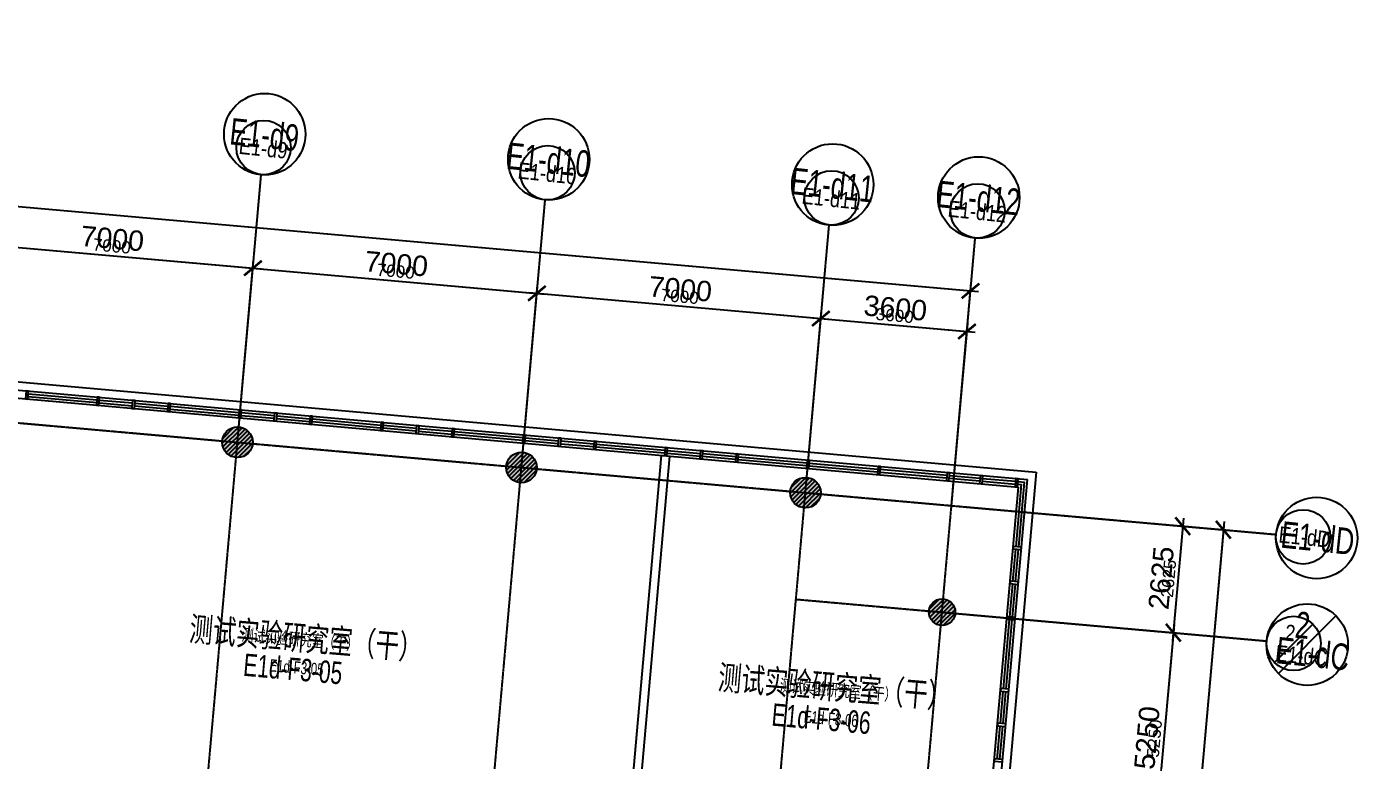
# Model space of a CAD drawing. Header units: millimetres. Extents: x -174040 to 151923, y -227569 to 142020.
# Drawn here: x -17012 to 15662, y 17238 to 35244 of the extents above; entities that cross this region are included whole.
import ezdxf
from ezdxf.enums import TextEntityAlignment as Align

# ---------------------------------------------------------------- set-up
doc = ezdxf.new("R2010")
doc.units = ezdxf.units.MM
doc.header["$LTSCALE"] = 5
doc.linetypes.add('E-RG-1F$0$$0$DOTE', pattern=[2.42, 2, -0.2, 0.02, -0.2])
doc.linetypes.add('XRE2$0$HIDDEN', pattern=[0.375, 0.25, -0.125])
for name, color, linetype in [('00外装饰面', 21, 'Continuous'), ('A—墙体', 7, 'Continuous'), ('A—文字索引', 40, 'Continuous'), ('A—轴线、尺寸', 1, 'Continuous'), ('A—门窗', 135, 'Continuous'), ('E-COLS-F3$0$0S-COLS-HATCH', 8, 'Continuous'), ('E-COLS-F3$0$0S-COLS-HATCH-I', 8, 'Continuous'), ('E-COLS-F3$0$0S-COLS-LINE', 4, 'Continuous'), ('I—平面—文字', 40, 'Continuous'), ('I—平面—文字（放大1：100）', 40, 'XRE2$0$HIDDEN'), ('轴线100', 1, 'Continuous')]:
    doc.layers.add(name, color=color, linetype=linetype)
doc.styles.add('ARIAL', font='arial.ttf')
doc.styles.add('XD2008', font='SIMYOU.TTF', dxfattribs={"width": 0.7})
doc.dimstyles.new('200', dxfattribs={"dimscale": 200, "dimtxt": 2.5, "dimasz": 2, "dimexe": 1, "dimexo": 1, "dimgap": 0.8, "dimtad": 1, "dimdec": 0, "dimdsep": 46, "dimtxsty": 'ARIAL', "dimblk1": 'ARCHTICK', "dimblk2": 'ARCHTICK', "dimsah": 1, "dimcen": -0.9, "dimdle": 1, "dimclrd": 256, "dimclre": 256, "dimclrt": 40, "dimaunit": 1, "dimadec": 0, "dimazin": 0, "dimtfac": 0.35, "dimtdec": 0, "dimtix": 1, "dimtmove": 2, "dimatfit": 3, "dimldrblk": 'ARCHTICK', "dimfxl": 0, "dimtvp": 0.8, "dimtolj": 1, "dimtzin": 0, "dimarcsym": 0})
doc.dimstyles.new('副本 100', dxfattribs={"dimscale": 100, "dimtxt": 2.5, "dimasz": 2, "dimexe": 1, "dimexo": 1, "dimgap": 0.8, "dimtad": 1, "dimdec": 0, "dimdsep": 46, "dimtxsty": 'ARIAL', "dimblk1": 'ARCHTICK', "dimblk2": 'ARCHTICK', "dimsah": 1, "dimcen": -0.9, "dimdle": 1, "dimclrd": 256, "dimclre": 256, "dimclrt": 40, "dimaunit": 1, "dimadec": 0, "dimazin": 0, "dimtfac": 0.35, "dimtdec": 0, "dimtix": 1, "dimtmove": 2, "dimatfit": 3, "dimldrblk": 'ARCHTICK', "dimfxl": 0, "dimtvp": 0.8, "dimtolj": 1, "dimtzin": 0, "dimarcsym": 0})
pattern_1 = [(45, (0, 0), (-53.0330086, 53.0330086), [])]

# ---------------------------------------------------------------- blocks, each defined once
blk = doc.blocks.new('_ArchTick')
at = {"color": 0, "linetype": 'ByBlock', "const_width": 0.15}
blk.add_lwpolyline([(-0.5, -0.5), (0.5, 0.5)], dxfattribs=at)
blk = doc.blocks.new('*D236')
at = {"layer": 'A—轴线、尺寸', "linetype": 'ByBlock', "lineweight": -2}
for p, q in [((6095, 23453), (12571, 22879)), ((12389, 23096), (10243, -1109)), ((3985, -353), (10460, -927))]:
    blk.add_line(p, q, dxfattribs=at)
at = {"layer": 'Defpoints', "color": 0, "linetype": 'ByBlock'}
for p in [(5896, 23471), (3785, -336), (10260, -910)]:
    blk.add_point(p, dxfattribs=at)
at = {"layer": 'A—轴线、尺寸', "linetype": 'ByBlock', "lineweight": -2, "xscale": 400, "yscale": 400, "zscale": 400}
for p, rotation in [((12372, 22897), 84.9322289152062), ((10260, -910), 264.9322289152062)]:
    blk.add_blockref('_ArchTick', p, dxfattribs=dict(at, rotation=rotation))
at = {"layer": 'A—轴线、尺寸', "color": 40, "linetype": 'ByBlock', "insert": (10902, 11030), "char_height": 500, "attachment_point": 5, "rotation": 84.9322, "style": 'ARIAL'}
blk.add_mtext('\\A1;23900', dxfattribs=at)
blk = doc.blocks.new('*D260')
at = {"layer": 'A—轴线、尺寸', "linetype": 'ByBlock', "lineweight": -2}
for p, q in [((-18764, 26151), (-18410, 30135)), ((-18627, 29953), (-11256, 29300)), ((-11791, 25532), (-11438, 29517))]:
    blk.add_line(p, q, dxfattribs=at)
at = {"layer": 'Defpoints', "color": 0, "linetype": 'ByBlock'}
for p in [(-11455, 29317), (-18781, 25951), (-11809, 25333)]:
    blk.add_point(p, dxfattribs=at)
at = {"layer": 'A—轴线、尺寸', "linetype": 'ByBlock', "lineweight": -2, "xscale": 400, "yscale": 400, "zscale": 400}
for p, rotation in [((-18428, 29936), 174.9322288641356), ((-11455, 29317), 354.9322288641357)]:
    blk.add_blockref('_ArchTick', p, dxfattribs=dict(at, rotation=rotation))
at = {"layer": 'A—轴线、尺寸', "color": 40, "linetype": 'ByBlock', "insert": (-14905, 30040), "char_height": 500, "attachment_point": 5, "rotation": 354.9322, "style": 'ARIAL'}
blk.add_mtext('\\A1;7000', dxfattribs=at)
blk = doc.blocks.new('*D261')
at = {"layer": 'A—轴线、尺寸', "linetype": 'ByBlock', "lineweight": -2}
for p, q in [((-65126, 29760), (-64640, 35239)), ((-64857, 35057), (6363, 28741)), ((5696, 23479), (6182, 28958))]:
    blk.add_line(p, q, dxfattribs=at)
at = {"layer": 'Defpoints', "color": 0, "linetype": 'ByBlock'}
for p in [(-65144, 29561), (6164, 28759), (5678, 23280)]:
    blk.add_point(p, dxfattribs=at)
at = {"layer": 'A—轴线、尺寸', "linetype": 'ByBlock', "lineweight": -2, "xscale": 400, "yscale": 400, "zscale": 400}
for p, rotation in [((-64658, 35039), 174.9322288641356), ((6164, 28759), 354.9322288641357)]:
    blk.add_blockref('_ArchTick', p, dxfattribs=dict(at, rotation=rotation))
at = {"layer": 'A—轴线、尺寸', "color": 40, "linetype": 'ByBlock', "insert": (-29210, 32313), "char_height": 500, "attachment_point": 5, "rotation": 354.9322, "style": 'ARIAL'}
blk.add_mtext('\\A1;71100', dxfattribs=at)
blk = doc.blocks.new('*D262')
at = {"layer": 'A—轴线、尺寸', "linetype": 'ByBlock', "lineweight": -2}
for p, q in [((-11791, 25532), (-11438, 29517)), ((-11655, 29335), (-4283, 28681)), ((-4818, 24914), (-4465, 28898))]:
    blk.add_line(p, q, dxfattribs=at)
at = {"layer": 'Defpoints', "color": 0, "linetype": 'ByBlock'}
for p in [(-4483, 28699), (-11809, 25333), (-4836, 24715)]:
    blk.add_point(p, dxfattribs=at)
at = {"layer": 'A—轴线、尺寸', "linetype": 'ByBlock', "lineweight": -2, "xscale": 400, "yscale": 400, "zscale": 400}
for p, rotation in [((-11455, 29317), 174.9322288641356), ((-4483, 28699), 354.9322288641357)]:
    blk.add_blockref('_ArchTick', p, dxfattribs=dict(at, rotation=rotation))
at = {"layer": 'A—轴线、尺寸', "color": 40, "linetype": 'ByBlock', "insert": (-7932, 29422), "char_height": 500, "attachment_point": 5, "rotation": 354.9322, "style": 'ARIAL'}
blk.add_mtext('\\A1;7000', dxfattribs=at)
blk = doc.blocks.new('*D263')
at = {"layer": 'A—轴线、尺寸', "linetype": 'ByBlock', "lineweight": -2}
for p, q in [((2154, 24296), (2508, 28280)), ((2291, 28098), (6275, 27745)), ((5740, 23978), (6094, 27962))]:
    blk.add_line(p, q, dxfattribs=at)
at = {"layer": 'Defpoints', "color": 0, "linetype": 'ByBlock'}
for p in [(6076, 27763), (2137, 24096), (5723, 23778)]:
    blk.add_point(p, dxfattribs=at)
at = {"layer": 'A—轴线、尺寸', "linetype": 'ByBlock', "lineweight": -2, "xscale": 400, "yscale": 400, "zscale": 400}
for p, rotation in [((2490, 28081), 174.9322288641356), ((6076, 27763), 354.9322288641357)]:
    blk.add_blockref('_ArchTick', p, dxfattribs=dict(at, rotation=rotation))
at = {"layer": 'A—轴线、尺寸', "color": 40, "linetype": 'ByBlock', "insert": (4320, 28336), "char_height": 500, "attachment_point": 5, "rotation": 354.9322, "style": 'ARIAL'}
blk.add_mtext('\\A1;3600', dxfattribs=at)
blk = doc.blocks.new('*D276')
at = {"layer": 'A—轴线、尺寸', "linetype": 'ByBlock', "lineweight": -2}
for p, q in [((-4818, 24914), (-4465, 28898)), ((-4682, 28717), (2689, 28063)), ((2154, 24296), (2508, 28280))]:
    blk.add_line(p, q, dxfattribs=at)
at = {"layer": 'Defpoints', "color": 0, "linetype": 'ByBlock'}
for p in [(2490, 28081), (-4836, 24715), (2137, 24096)]:
    blk.add_point(p, dxfattribs=at)
at = {"layer": 'A—轴线、尺寸', "linetype": 'ByBlock', "lineweight": -2, "xscale": 400, "yscale": 400, "zscale": 400}
for p, rotation in [((-4483, 28699), 174.9322288641356), ((2490, 28081), 354.9322288641357)]:
    blk.add_blockref('_ArchTick', p, dxfattribs=dict(at, rotation=rotation))
at = {"layer": 'A—轴线、尺寸', "color": 40, "linetype": 'ByBlock', "insert": (-960, 28804), "char_height": 500, "attachment_point": 5, "rotation": 354.9322, "style": 'ARIAL'}
blk.add_mtext('\\A1;7000', dxfattribs=at)
blk = doc.blocks.new('*D299')
at = {"layer": 'A—轴线、尺寸', "linetype": 'ByBlock', "lineweight": -2}
for p, q in [((9683, 23135), (11575, 22967)), ((11393, 23184), (11126, 20171)), ((8938, 20566), (11343, 20353))]:
    blk.add_line(p, q, dxfattribs=at)
at = {"layer": 'Defpoints', "color": 0, "linetype": 'ByBlock'}
for p in [(9484, 23153), (8738, 20584), (11144, 20370)]:
    blk.add_point(p, dxfattribs=at)
at = {"layer": 'A—轴线、尺寸', "linetype": 'ByBlock', "lineweight": -2, "xscale": 400, "yscale": 400, "zscale": 400}
for p, rotation in [((11375, 22985), 84.9322289152062), ((11144, 20370), 264.9322289152062)]:
    blk.add_blockref('_ArchTick', p, dxfattribs=dict(at, rotation=rotation))
at = {"layer": 'A—轴线、尺寸', "color": 40, "linetype": 'ByBlock', "insert": (10846, 21714), "char_height": 500, "attachment_point": 5, "rotation": 84.9322, "style": 'ARIAL'}
blk.add_mtext('\\A1;2625', dxfattribs=at)
blk = doc.blocks.new('*D300')
at = {"layer": 'A—轴线、尺寸', "linetype": 'ByBlock', "lineweight": -2}
for p, q in [((9451, 20520), (11343, 20353)), ((11161, 20570), (10662, 14942)), ((8474, 15337), (10879, 15123))]:
    blk.add_line(p, q, dxfattribs=at)
at = {"layer": 'Defpoints', "color": 0, "linetype": 'ByBlock'}
for p in [(9252, 20538), (8275, 15354), (10680, 15141)]:
    blk.add_point(p, dxfattribs=at)
at = {"layer": 'A—轴线、尺寸', "linetype": 'ByBlock', "lineweight": -2, "xscale": 400, "yscale": 400, "zscale": 400}
for p, rotation in [((11144, 20370), 84.9322289152062), ((10680, 15141), 264.9322289152062)]:
    blk.add_blockref('_ArchTick', p, dxfattribs=dict(at, rotation=rotation))
at = {"layer": 'A—轴线、尺寸', "color": 40, "linetype": 'ByBlock', "insert": (10498, 17792), "char_height": 500, "attachment_point": 5, "rotation": 84.9322, "style": 'ARIAL'}
blk.add_mtext('\\A1;5250', dxfattribs=at)
blk = doc.blocks.new('XRE3')
at = {"layer": 'E-COLS-F3$0$0S-COLS-HATCH'}
h = blk.add_hatch(color=18, dxfattribs=at)
edge = h.paths.add_edge_path()
edge.add_arc((11831944, -6184175), 375, 0, 360)
h = blk.add_hatch(color=18, dxfattribs=at)
edge = h.paths.add_edge_path()
edge.add_arc((11838917, -6184793), 375, 0, 360)
h = blk.add_hatch(color=18, dxfattribs=at)
edge = h.paths.add_edge_path()
edge.add_arc((11845890, -6185411), 375, 0, 360)
h = blk.add_hatch(color=18, dxfattribs=at)
edge = h.paths.add_edge_path()
edge.add_arc((11849244, -6188345), 325, 0, 360)
at = {"layer": 'E-COLS-F3$0$0S-COLS-HATCH-I'}
h = blk.add_hatch(dxfattribs=at)
h.set_pattern_fill('ANSI31', color=256, scale=600, style=0)
h.set_pattern_definition(pattern_1)
edge = h.paths.add_edge_path()
edge.add_arc((11831944, -6184175), 375, 0, 360)
h = blk.add_hatch(dxfattribs=at)
h.set_pattern_fill('ANSI31', color=256, scale=600, style=0)
h.set_pattern_definition(pattern_1)
edge = h.paths.add_edge_path()
edge.add_arc((11838917, -6184793), 375, 0, 360)
h = blk.add_hatch(dxfattribs=at)
h.set_pattern_fill('ANSI31', color=256, scale=600, style=0)
h.set_pattern_definition(pattern_1)
edge = h.paths.add_edge_path()
edge.add_arc((11845890, -6185411), 375, 0, 360)
h = blk.add_hatch(dxfattribs=at)
h.set_pattern_fill('ANSI31', color=256, scale=600, style=0)
h.set_pattern_definition([(45, (463.75, 5229.48), (-53.0330086, 53.0330086), [])])
edge = h.paths.add_edge_path()
edge.add_arc((11849244, -6188345), 325, 0, 360)
at = {"layer": 'E-COLS-F3$0$0S-COLS-LINE', "color": 255}
for centre, radius in [((11831944, -6184175), 375), ((11838917, -6184793), 375), ((11845890, -6185411), 375), ((11849244, -6188345), 325)]:
    blk.add_circle(centre, radius, dxfattribs=at)
blk = doc.blocks.new('E1-RI-3F$0$RECTANGULAR_MULLION_-_6006')
at = {"layer": 'A—门窗'}
for p, q in [((-30, 125), (30, 125)), ((-30, -75), (-30, 125)), ((30, 125), (30, -75)), ((30, -75), (-30, -75))]:
    blk.add_line(p, q, dxfattribs=at)
blk = doc.blocks.new('*D507')
at = {"layer": 'Defpoints', "color": 0, "linetype": 'ByBlock'}
for p in [(-114621, 23991), (-116732, 185), (-110257, -390)]:
    blk.add_point(p, dxfattribs=at)
at = {"layer": '轴线100', "linetype": 'ByBlock', "lineweight": -2}
for p, q in [((-114522, 23982), (-108046, 23408)), ((-108137, 23517), (-110266, -489)), ((-116632, 176), (-110157, -398))]:
    blk.add_line(p, q, dxfattribs=at)
at = {"layer": '轴线100', "linetype": 'ByBlock', "lineweight": -2, "xscale": 200, "yscale": 200, "zscale": 200}
for p, rotation in [((-108146, 23417), 84.93222891520747), ((-110257, -390), 264.9322289152075)]:
    blk.add_blockref('_ArchTick', p, dxfattribs=dict(at, rotation=rotation))
at = {"layer": '轴线100', "color": 40, "linetype": 'ByBlock', "insert": (-109434, 11534), "char_height": 300, "attachment_point": 5, "rotation": 84.9322, "style": 'ARIAL'}
blk.add_mtext('\\A1;23900', dxfattribs=at)
blk = doc.blocks.new('*D531')
at = {"layer": 'Defpoints', "color": 0, "linetype": 'ByBlock'}
for p in [(-131973, 29838), (-139299, 26472), (-132326, 25853)]:
    blk.add_point(p, dxfattribs=at)
at = {"layer": '轴线100', "linetype": 'ByBlock', "lineweight": -2}
for p, q in [((-139290, 26571), (-138936, 30556)), ((-139045, 30465), (-131873, 29829)), ((-132317, 25953), (-131964, 29937))]:
    blk.add_line(p, q, dxfattribs=at)
at = {"layer": '轴线100', "linetype": 'ByBlock', "lineweight": -2, "xscale": 200, "yscale": 200, "zscale": 200}
for p, rotation in [((-138945, 30456), 174.9322288766972), ((-131973, 29838), 354.9322288766971)]:
    blk.add_blockref('_ArchTick', p, dxfattribs=dict(at, rotation=rotation))
at = {"layer": '轴线100', "color": 40, "linetype": 'ByBlock', "insert": (-135438, 30379), "char_height": 300, "attachment_point": 5, "rotation": 354.9322, "style": 'ARIAL'}
blk.add_mtext('\\A1;7000', dxfattribs=at)
blk = doc.blocks.new('*D532')
at = {"layer": 'Defpoints', "color": 0, "linetype": 'ByBlock'}
for p in [(-185661, 30081), (-114353, 29279), (-114839, 23800)]:
    blk.add_point(p, dxfattribs=at)
at = {"layer": '轴线100', "linetype": 'ByBlock', "lineweight": -2}
for p, q in [((-185652, 30181), (-185166, 35659)), ((-185275, 35568), (-114254, 29270)), ((-114830, 23900), (-114344, 29379))]:
    blk.add_line(p, q, dxfattribs=at)
at = {"layer": '轴线100', "linetype": 'ByBlock', "lineweight": -2, "xscale": 200, "yscale": 200, "zscale": 200}
for p, rotation in [((-185175, 35559), 174.9322288766972), ((-114353, 29279), 354.9322288766971)]:
    blk.add_blockref('_ArchTick', p, dxfattribs=dict(at, rotation=rotation))
at = {"layer": '轴线100', "color": 40, "linetype": 'ByBlock', "insert": (-149744, 32651), "char_height": 300, "attachment_point": 5, "rotation": 354.9322, "style": 'ARIAL'}
blk.add_mtext('\\A1;71100', dxfattribs=at)
blk = doc.blocks.new('*D533')
at = {"layer": 'Defpoints', "color": 0, "linetype": 'ByBlock'}
for p in [(-125000, 29219), (-132326, 25853), (-125353, 25235)]:
    blk.add_point(p, dxfattribs=at)
at = {"layer": '轴线100', "linetype": 'ByBlock', "lineweight": -2}
for p, q in [((-132317, 25953), (-131964, 29937)), ((-132072, 29846), (-124900, 29210)), ((-125345, 25334), (-124991, 29319))]:
    blk.add_line(p, q, dxfattribs=at)
at = {"layer": '轴线100', "linetype": 'ByBlock', "lineweight": -2, "xscale": 200, "yscale": 200, "zscale": 200}
for p, rotation in [((-131973, 29838), 174.9322288766972), ((-125000, 29219), 354.9322288766971)]:
    blk.add_blockref('_ArchTick', p, dxfattribs=dict(at, rotation=rotation))
at = {"layer": '轴线100', "color": 40, "linetype": 'ByBlock', "insert": (-128466, 29761), "char_height": 300, "attachment_point": 5, "rotation": 354.9322, "style": 'ARIAL'}
blk.add_mtext('\\A1;7000', dxfattribs=at)
blk = doc.blocks.new('*D534')
at = {"layer": 'Defpoints', "color": 0, "linetype": 'ByBlock'}
for p in [(-114441, 28283), (-118381, 24617), (-114795, 24299)]:
    blk.add_point(p, dxfattribs=at)
at = {"layer": '轴线100', "linetype": 'ByBlock', "lineweight": -2}
for p, q in [((-118372, 24716), (-118019, 28701)), ((-118127, 28610), (-114342, 28274)), ((-114786, 24398), (-114433, 28383))]:
    blk.add_line(p, q, dxfattribs=at)
at = {"layer": '轴线100', "linetype": 'ByBlock', "lineweight": -2, "xscale": 200, "yscale": 200, "zscale": 200}
for p, rotation in [((-118027, 28601), 174.9322288766972), ((-114441, 28283), 354.9322288766971)]:
    blk.add_blockref('_ArchTick', p, dxfattribs=dict(at, rotation=rotation))
at = {"layer": '轴线100', "color": 40, "linetype": 'ByBlock', "insert": (-116214, 28674), "char_height": 300, "attachment_point": 5, "rotation": 354.9322, "style": 'ARIAL'}
blk.add_mtext('\\A1;3600', dxfattribs=at)
blk = doc.blocks.new('*D548')
at = {"layer": 'Defpoints', "color": 0, "linetype": 'ByBlock'}
for p in [(-118027, 28601), (-125353, 25235), (-118381, 24617)]:
    blk.add_point(p, dxfattribs=at)
at = {"layer": '轴线100', "linetype": 'ByBlock', "lineweight": -2}
for p, q in [((-125345, 25335), (-124991, 29319)), ((-125100, 29228), (-117928, 28592)), ((-118372, 24716), (-118019, 28701))]:
    blk.add_line(p, q, dxfattribs=at)
at = {"layer": '轴线100', "linetype": 'ByBlock', "lineweight": -2, "xscale": 200, "yscale": 200, "zscale": 200}
for p, rotation in [((-125000, 29219), 174.9322288766972), ((-118027, 28601), 354.9322288766971)]:
    blk.add_blockref('_ArchTick', p, dxfattribs=dict(at, rotation=rotation))
at = {"layer": '轴线100', "color": 40, "linetype": 'ByBlock', "insert": (-121493, 29142), "char_height": 300, "attachment_point": 5, "rotation": 354.9322, "style": 'ARIAL'}
blk.add_mtext('\\A1;7000', dxfattribs=at)
blk = doc.blocks.new('*D556')
at = {"layer": 'Defpoints', "color": 0, "linetype": 'ByBlock'}
for p in [(-111033, 23673), (-111779, 21104), (-109374, 20891)]:
    blk.add_point(p, dxfattribs=at)
at = {"layer": '轴线100', "linetype": 'ByBlock', "lineweight": -2}
for p, q in [((-110934, 23664), (-109042, 23496)), ((-109133, 23605), (-109383, 20791)), ((-111679, 21095), (-109274, 20882))]:
    blk.add_line(p, q, dxfattribs=at)
at = {"layer": '轴线100', "linetype": 'ByBlock', "lineweight": -2, "xscale": 200, "yscale": 200, "zscale": 200}
for p, rotation in [((-109142, 23505), 84.93222891520747), ((-109374, 20891), 264.9322289152075)]:
    blk.add_blockref('_ArchTick', p, dxfattribs=dict(at, rotation=rotation))
at = {"layer": '轴线100', "color": 40, "linetype": 'ByBlock', "insert": (-109490, 22219), "char_height": 300, "attachment_point": 5, "rotation": 84.9322, "style": 'ARIAL'}
blk.add_mtext('\\A1;2625', dxfattribs=at)
blk = doc.blocks.new('*D557')
at = {"layer": 'Defpoints', "color": 0, "linetype": 'ByBlock'}
for p in [(-111265, 21058), (-112243, 15874), (-109838, 15661)]:
    blk.add_point(p, dxfattribs=at)
at = {"layer": '轴线100', "linetype": 'ByBlock', "lineweight": -2}
for p, q in [((-111166, 21049), (-109274, 20882)), ((-109365, 20990), (-109846, 15561)), ((-112143, 15866), (-109738, 15652))]:
    blk.add_line(p, q, dxfattribs=at)
at = {"layer": '轴线100', "linetype": 'ByBlock', "lineweight": -2, "xscale": 200, "yscale": 200, "zscale": 200}
for p, rotation in [((-109374, 20891), 84.93222891520747), ((-109838, 15661), 264.9322289152075)]:
    blk.add_blockref('_ArchTick', p, dxfattribs=dict(at, rotation=rotation))
at = {"layer": '轴线100', "color": 40, "linetype": 'ByBlock', "insert": (-109838, 18296), "char_height": 300, "attachment_point": 5, "rotation": 84.9322, "style": 'ARIAL'}
blk.add_mtext('\\A1;5250', dxfattribs=at)
blk = doc.blocks.new('A$C1C9D1350')
at = {"layer": '轴线100', "linetype": 'E-RG-1F$0$$0$DOTE'}
for p, q in [((-135309.3, -7792.9), (-131769.7, 32128.5)), ((-128336.7, -8411.3), (-124797.1, 31510.1)), ((-121364.1, -9029.6), (-117824.5, 30891.8)), ((-187247.4, 30431.7), (-106850.9, 23302.1)), ((-117778.1, -9347.6), (-114238.5, 30573.8)), ((-118638.4, 21712.1), (-107082.8, 20687.4))]:
    blk.add_line(p, q, dxfattribs=at)
at = {"layer": '轴线100', "linetype": 'ByBlock'}
blk.add_lwpolyline([(-106889.4, 20156.4), (-105948.1, 21100.8)], dxfattribs=at)
at = {"layer": '轴线100'}
for centre in [(-131710.6, 32796.8), (-124738, 32178.5), (-117765.4, 31560.3), (-114179.4, 31242.3)]:
    blk.add_circle(centre, 666.7, dxfattribs=at)
at = {"layer": '轴线100', "linetype": 'ByBlock'}
for centre in [(-106186.8, 23243.4), (-106418.7, 20628.6)]:
    blk.add_circle(centre, 666.7, dxfattribs=at)
at = {"layer": '轴线100', "color": 40, "style": 'ARIAL', "width": 0.8}
for s, p in [('E1-d9', (-131719.8, 32781.4)), ('E1-d10', (-124747.2, 32163)), ('E1-d11', (-117774.6, 31544.7)), ('E1-d12', (-114188.6, 31226.7)), ('E1-dD', (-106151.9, 23240.1)), ('2', (-106504.8, 20885)), ('E1-dC', (-106234.1, 20328.5))]:
    blk.add_text(s, height=400, rotation=354, dxfattribs=at).set_placement(p, align=Align.MIDDLE_CENTER)
at = {"layer": '轴线100', "linetype": 'ByBlock'}
for base, p1, p2, angle, picture, middle in [((-114353.3, 29278.9), (-185661.2, 30080.9), (-114839.1, 23800.4), 354.93223, '*D532', (-149743.7, 32651.5)), ((-131972.7, 29837.6), (-139298.7, 26471.5), (-132326, 25853.2), 354.93223, '*D531', (-135438.4, 30379)), ((-125000.1, 29219.3), (-132326, 25853.2), (-125353.4, 25234.9), 354.93223, '*D533', (-128465.8, 29760.7)), ((-118027.4, 28601), (-125353.4, 25235), (-118380.8, 24616.6), 354.93223, '*D548', (-121493.2, 29142.5)), ((-114441.5, 28282.9), (-118380.8, 24616.5), (-114794.8, 24298.5), 354.93223, '*D534', (-116213.8, 28674.3)), ((-110257, -389.6), (-114621.4, 23991.2), (-116732, 184.6), 84.93223, '*D507', (-109433.8, 11534.3)), ((-109373.8, 20890.6), (-111033.3, 23673), (-111779, 21103.9), 84.93223, '*D556', (-109490.1, 22218.5)), ((-109837.6, 15661.1), (-111265.1, 21058.3), (-112242.8, 15874.4), 84.93223, '*D557', (-109837.9, 18296.4))]:
    dim = blk.add_linear_dim(base=base, p1=p1, p2=p2, angle=angle, dimstyle='副本 100', override={"dimtxt": 3}, dxfattribs=at)
    dim.commit()
    dim.dimension.update_dxf_attribs({"geometry": picture, "text_midpoint": middle})

msp = doc.modelspace()

# ---------------------------------------------------------------- linework, layer by layer
at = {"layer": '00外装饰面', "linetype": 'ByBlock', "ltscale": 5}
for p, q in [((-50394.2, 29466.8), (7777.4, 24308.1)), ((-50394.2, 29466.8), (7777.4, 24308.1)), ((7777.4, 24308.1), (6699.8, 12155.8)), ((7777.4, 24308.1), (6699.8, 12155.8))]:
    msp.add_line(p, q, dxfattribs=at)
at = {"layer": 'A—墙体'}
for p, q in [((-2338, 14388.1), (-1421.6, 24722.3)), ((-2138.8, 14370.5), (-1222.4, 24704.7))]:
    msp.add_line(p, q, dxfattribs=at)
at = {"layer": 'A—轴线、尺寸', "linetype": 'E-RG-1F$0$$0$DOTE'}
for p, q in [((-11834.5, 25043.4), (-11252.4, 31608.3)), ((-4861.8, 24425.1), (-4279.8, 30990)), ((2110.8, 23806.7), (2692.9, 30371.6)), ((5696.7, 23488.7), (6278.8, 30053.6)), ((-59895.8, 29305.5), (13666.4, 22782)), ((5464.9, 20874), (13434.5, 20167.2))]:
    msp.add_line(p, q, dxfattribs=at)
at = {"layer": 'A—轴线、尺寸', "linetype": 'ByBlock'}
msp.add_line((12371.5, 22896.8), (10260.3, -909.8), dxfattribs=at)
msp.add_lwpolyline([(13724.5, 19370.7), (15136.4, 20787.2)], dxfattribs=at)
for centre in [(-11164.4, 32604.4), (-4191.7, 31986), (2780.9, 31367.7), (6366.8, 31049.7), (14662.4, 22693.7), (14430.5, 20078.9)]:
    msp.add_circle(centre, 1000, dxfattribs=at)
at = {"layer": 'A—门窗'}
for p, q in [((-48917.8, 29135.1), (7560.4, 24126.6)), ((-48935.4, 28935.9), (7343.5, 23945)), ((-16975, 26168.6), (-15291.6, 26019.3)), ((-16969.1, 26235), (-15285.7, 26085.7)), ((-15231.8, 26014), (-14420, 25942)), ((-15225.9, 26080.4), (-14414.1, 26008.4)), ((-14360.2, 25936.7), (-13548.4, 25864.7)), ((-14354.4, 26003.1), (-13542.5, 25931.1)), ((-13488.7, 25859.4), (-11805.4, 25710.1)), ((-13482.8, 25925.8), (-11799.5, 25776.5)), ((-11745.6, 25704.8), (-10933.7, 25632.8)), ((-11739.7, 25771.2), (-10927.8, 25699.2)), ((-10873.9, 25627.5), (-10062.1, 25555.5)), ((-10868, 25693.9), (-10056.2, 25621.9)), ((-10002.3, 25550.2), (-8318.9, 25400.9)), ((-9996.4, 25616.6), (-8313, 25467.3)), ((-8259.2, 25395.6), (-7447.3, 25323.6)), ((-8253.3, 25462), (-7441.5, 25390)), ((-7387.6, 25318.3), (-6575.8, 25246.3)), ((-7381.7, 25384.7), (-6569.9, 25312.8)), ((-6516, 25241), (-4832.7, 25091.8)), ((-6510.1, 25307.5), (-4826.8, 25158.2)), ((-4772.9, 25086.5), (-3961.1, 25014.5)), ((-4767.1, 25152.9), (-3955.3, 25080.9)), ((-3901.4, 25009.2), (-3089.6, 24937.2)), ((-3895.5, 25075.6), (-3083.7, 25003.6)), ((-3029.8, 24931.9), (-1346.4, 24782.6)), ((-3023.9, 24998.3), (-1340.5, 24849)), ((-1280.8, 24843.7), (-468.9, 24771.7)), ((-1286.6, 24777.3), (-474.8, 24705.3)), ((-415.1, 24700), (396.8, 24628)), ((-409.2, 24766.4), (402.6, 24694.4)), ((456.5, 24622.7), (2139.8, 24473.4)), ((462.4, 24689.1), (2145.7, 24539.8)), ((2205.5, 24534.5), (3889, 24385.3)), ((2199.6, 24468.1), (3883.1, 24318.8)), ((3942.8, 24313.5), (5581.4, 24168.2)), ((3948.7, 24380), (5587.3, 24234.6)), ((5647.1, 24229.3), (6400.1, 24162.6)), ((5641.2, 24162.9), (6394.2, 24096.2)), ((6442.6, 13784.9), (7343.5, 23945)), ((6454, 24090.9), (7265.8, 24018.9)), ((6459.9, 24157.3), (7271.7, 24085.3)), ((6641.9, 13767.2), (7560.4, 24126.6)), ((7280.5, 22479.9), (7415.8, 24005.6)), ((7325.6, 24013.6), (7415.8, 24005.6)), ((7331.4, 24080), (7488.1, 24066.1)), ((7346.9, 22474), (7488.1, 24066.1)), ((7205, 21628.2), (7275.2, 22420.1)), ((7271.4, 21622.4), (7341.6, 22414.2)), ((7127.7, 20756.7), (7199.7, 21568.5)), ((7194.1, 20750.8), (7266.1, 21562.6)), ((6971.4, 18993.6), (7122.4, 20696.9)), ((7037.8, 18987.7), (7188.8, 20691)), ((6895.9, 18141.9), (6966.1, 18933.8)), ((6962.3, 18136), (7032.5, 18927.9)), ((6818.6, 17270.3), (6890.6, 18082.1)), ((6885, 17264.4), (6957, 18076.3))]:
    msp.add_line(p, q, dxfattribs=at)

# ---------------------------------------------------------------- block references
msp.add_blockref('XRE3', (-11843778.7, 6209218.7), dxfattribs=at)
at = {"layer": 'A—门窗', "extrusion": (0, 0, -1)}
for p, rotation in [((17004.1, 26179.5), 5.060730976565844), ((15261, 26024.9), 5.060730976565844), ((14389.4, 25947.6), 5.060730976565844), ((13517.8, 25870.3), 5.060730976565844), ((11774.7, 25715.8), 5.060730976565844), ((10903, 25638.5), 5.060730976565844), ((10031.5, 25561.2), 5.060730976565844), ((8288.3, 25406.6), 5.060730976565844), ((7416.7, 25329.3), 5.060730976565844), ((6545.1, 25252), 5.060730976565844), ((4802.1, 25097.4), 5.060730976565844), ((3930.5, 25020.1), 5.060730976565844), ((3058.9, 24942.8), 5.060730976565844), ((1315.8, 24788.2), 5.060730976565844), ((444.2, 24711), 5.060730976565844), ((-427.4, 24633.7), 5.060730976565844), ((-2170.4, 24479.1), 5.060730976565844), ((-3913.7, 24324.5), 5.060730976565845), ((-5612, 24173.9), 5.060730976565845), ((-6424.8, 24101.8), 5.060730976565845), ((-7296.4, 24024.1), 5.060730976565845), ((-7336, 22444.9), 275.0607309765658), ((-7260.5, 21593.2), 275.0607309765658), ((-7183.1, 20721.6), 275.0607309765658), ((-7026.8, 18958.5), 275.0607309765658), ((-6951.4, 18106.9), 275.0607309765658), ((-6874.1, 17235.3), 275.0607309765658)]:
    msp.add_blockref('E1-RI-3F$0$RECTANGULAR_MULLION_-_6006', p, dxfattribs=dict(at, rotation=rotation))
at = {"layer": '轴线100'}
msp.add_blockref('A$C1C9D1350', (120517.4, -520.6), dxfattribs=at)

# ---------------------------------------------------------------- texts
at = {"layer": 'A—文字索引', "style": 'ARIAL', "width": 0.7}
for s, p in [('E1-d9', (-11171.3, 32592.8)), ('E1-d10', (-4198.6, 31974.5)), ('E1-d11', (2774, 31356)), ('E1-d12', (6359.9, 31038)), ('E1-dD', (14688.5, 22691.2)), ('2', (14318.4, 20556.2)), ('E1-dC', (14568.9, 19853.9))]:
    msp.add_text(s, height=650, rotation=354, dxfattribs=at).set_placement(p, align=Align.MIDDLE_CENTER)
at = {"layer": 'I—平面—文字', "linetype": 'ByBlock', "style": 'XD2008', "width": 0.7}
for s, height, rotation, p in [('测试实验研究室（干）', 600, 355.17739, (-13032.2, 20176.1, 0)), ('E1d-F3-05', 550, 354.96078, (-11707.9, 19314.7)), ('测试实验研究室（干）', 600, 355.17739, (-51.8, 18983.8, 0)), ('E1d-F3-06', 550, 354.96078, (1264.6, 18091.9))]:
    msp.add_text(s, height=height, rotation=rotation, dxfattribs=at).set_placement(p)
at = {"layer": 'I—平面—文字（放大1：100）', "linetype": 'ByBlock', "style": 'XD2008', "width": 0.7}
for s, p in [('测试实验研究室（干）', (-11737.5, 20176.1, 0)), ('E1d-F3-05', (-11056.9, 19423.1)), ('测试实验研究室（干）', (1471.4, 18931.4, 0)), ('E1d-F3-06', (2062.3, 18165.4))]:
    msp.add_text(s, height=300, rotation=355.17739, dxfattribs=at).set_placement(p)

# ---------------------------------------------------------------- dimensions: what is measured, and where the dimension line sits
at = {"layer": 'A—轴线、尺寸', "linetype": 'ByBlock'}
for base, p1, p2, angle, picture, middle in [((6164.1, 28758.8), (-65143.8, 29560.8), (5678.2, 23280.2), 354.93223, '*D261', (-29210.3, 32312.7)), ((-11455.4, 29317.4), (-18781.3, 25951.4), (-11808.7, 25333), 354.93223, '*D260', (-14905, 30040.3)), ((-4482.7, 28699.1), (-11808.7, 25333), (-4836.1, 24714.7), 354.93223, '*D262', (-7932.3, 29421.9)), ((2489.9, 28080.9), (-4836.1, 24714.8), (2136.6, 24096.5), 354.93223, '*D276', (-959.7, 28803.7)), ((6075.8, 27762.8), (2136.6, 24096.4), (5722.5, 23778.4), 354.93223, '*D263', (4319.6, 28335.6)), ((10260.3, -909.8), (5896, 23471.1), (3785.3, -335.6), 84.93223, '*D236', (10902.1, 11030.2)), ((11143.5, 20370.4), (9484.1, 23152.9), (8738.3, 20583.7), 84.93223, '*D299', (10845.8, 21714.5)), ((10679.8, 15140.9), (9252.2, 20538.1), (8274.6, 15354.2), 84.93223, '*D300', (10498, 17792.3))]:
    dim = msp.add_linear_dim(base=base, p1=p1, p2=p2, angle=angle, dimstyle='200', dxfattribs=at)
    dim.commit()
    dim.dimension.update_dxf_attribs({"geometry": picture, "text_midpoint": middle})

doc.saveas('drawing.dxf')
